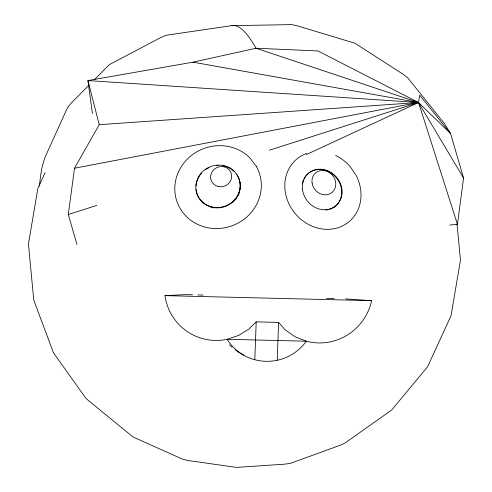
<?xml version="1.0" encoding="UTF-8"?>
<svg xmlns="http://www.w3.org/2000/svg" width="492" height="492" viewBox="0 0 492 492"><rect width="100%" height="100%" fill="white"/><g stroke="black" fill="none" stroke-linecap="round" stroke-linejoin="round"><path stroke-width="0.74" d="M254.813 359.634L256.197 321.86L278.607 322.408L285.132 329.794L295.052 336.756L306.332 341.214A53.105 52.336 -59.4 0 0 371.626 300.655L345.599 298.896M277.224 360.181L278.607 322.408M39.477 186.013C40.504 174.808 41.968 163.344 46.918 153.11L67.373 107.933L71.377 102.902L89.064 85.079M449.799 225.035L457.449 224.327L463.556 178.018L450.549 133.51L444.522 123.646L407.757 77.841L402.727 74.003L355.021 43.259L297.555 25.898L291.744 24.6L231.646 25.67L166.161 35.246L160.773 37.558L109.433 64.557L94.427 79.679M76.973 244.469L68.29 214.537L74.507 168.233L99.236 124.679L87.927 80.565L193.005 62.17L256 48.247L317.93 50.94L418.532 102.508L450.549 133.51L419.682 95.159L418.532 102.508L457.449 224.327M45.141 172.649L37.847 188.541L28.444 243.989L33.757 299.991L53.431 352.727L86.125 398.606L132.914 436.921L182.63 459.214L188.03 460.524L236.56 467.4L284.868 464.159L290.637 463.273L341.565 444.75L345.624 442.609L391.614 410.07L427.579 366.768L451.066 315.649L460.469 260.2L457.019 223.878M256.197 321.86L249.143 328.914L238.725 335.384L227.144 339.289A53.105 52.336 -59.4 0 1 164.937 295.637L185.712 294.622L192.563 294.806M306.325 154.586L418.532 102.508L463.556 178.018M68.29 214.537L96.807 205.416M269.37 150.22L418.532 102.508L256 48.247A309.056 49.151 80.6 0 0 231.646 25.67M74.507 168.233L418.532 102.508L193.005 62.17M99.236 124.679L418.532 102.508L87.927 80.565L92.422 113.517M164.937 295.637L371.626 300.655M197.895 294.948L203.221 295.089M326.565 298.392L334.179 298.595M243.755 355.249C257.377 362.961 274.591 363.299 288.576 356.337A48.37 47.669 -59.4 0 0 306.332 341.214L227.144 339.289A48.37 47.669 -59.4 0 0 243.755 355.249L240.035 353.041M306.639 153.43A40.781 36.156 50.3 0 0 288.786 203.479A40.781 36.156 50.3 0 0 340.55 226.8A40.781 36.156 50.3 0 0 356.331 175.81L350.452 166.954A40.781 36.156 50.3 0 0 335.618 155.429M236.566 174.23A22.306 21.058 -21.1 0 1 225.496 206.357A22.306 21.058 -21.1 0 1 196.056 189.463M196.013 186.001A22.306 21.058 -21.1 0 1 201.505 173.221M205.865 169.42A22.306 21.058 -21.1 0 1 209.038 167.631M216.738 165.527A22.306 21.058 -21.1 0 1 218.177 165.429M222.507 165.693A22.306 21.058 -21.1 0 1 234.321 171.591M304.191 178.461A21.248 18.837 50.3 0 1 336.497 177.932A21.248 18.837 50.3 0 1 329.339 209.358M327.943 209.703A21.248 18.837 50.3 0 1 325.784 210.016M302.303 183.928A21.248 18.837 50.3 0 1 303.564 179.746M239.973 182.095A22.306 21.058 -21.1 0 1 240.207 183.461M240.373 186.905A22.306 21.058 -21.1 0 1 240.078 189.684M239.407 192.403A22.306 21.058 -21.1 0 1 238.067 195.675M236.191 198.713A22.306 21.058 -21.1 0 1 235.305 199.844M213.842 207.913A22.306 21.058 -21.1 0 1 211.043 207.292M203.042 202.962A22.306 21.058 -21.1 0 1 201.062 201M334.781 206.665A21.248 18.837 50.3 0 1 333.662 207.532M239.426 352.69A48.37 47.669 -59.4 0 1 235.317 349.966M232.04 347.303A48.37 47.669 -59.4 0 1 229.493 344.855M256.32 166.357L249.795 157.778A43.573 41.125 -21.1 0 0 177.999 172.969A43.573 41.125 -21.1 0 0 220.188 228.405A43.573 41.125 -21.1 0 0 256.32 166.357M213.583 207.261A22.306 21.058 -21.1 0 0 238.983 178.78A22.306 21.058 -21.1 0 0 201.382 172.895A22.306 21.058 -21.1 0 0 213.583 207.261M302.537 189.598A21.248 18.837 50.3 0 0 334.222 206.984A21.248 18.837 50.3 0 0 329.954 171.825A21.248 18.837 50.3 0 0 302.537 189.598M218.196 186.468A10.621 10.024 -21.1 0 0 231.381 173.867A10.621 10.024 -21.1 0 0 213.835 169.642A10.621 10.024 -21.1 0 0 218.196 186.468M312.229 183.842A12.749 11.304 50.3 0 0 331.909 192.52A12.749 11.304 50.3 0 0 327.451 171.53A12.749 11.304 50.3 0 0 312.229 183.842"/></g></svg>
